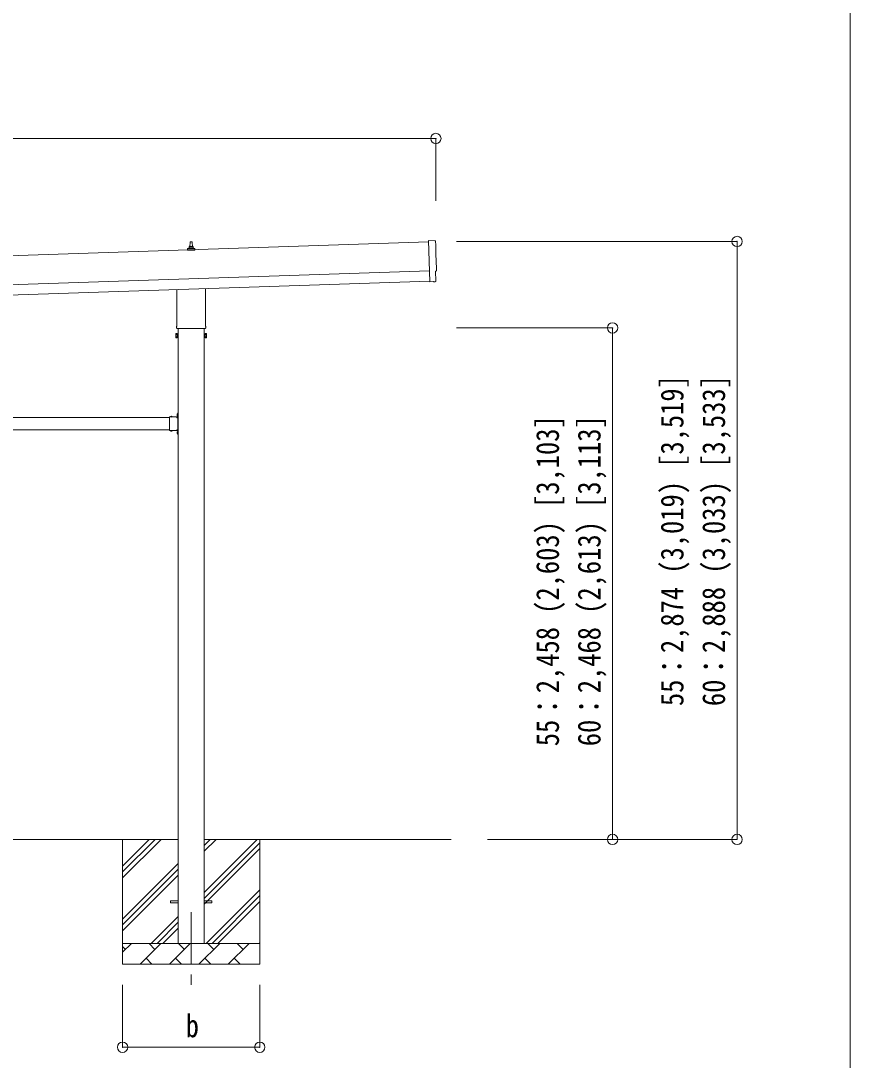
# Model space of a CAD drawing. Units: millimetres at full size, sheet at 1:50; details may follow other scales. Extents: x -14053 to 14053, y -9700 to 9700.
# Drawn here: x 9357 to 13347, y -293 to 4704 of the extents above; entities that cross this region are included whole.
import ezdxf
from ezdxf.enums import TextEntityAlignment as Align

# ---------------------------------------------------------------- set-up
doc = ezdxf.new("R2010")
doc.units = ezdxf.units.MM
doc.header["$LTSCALE"] = 50
doc.header["$PDMODE"] = 32
doc.header["$PDSIZE"] = 50
doc.linetypes.add('CHAIN1', pattern=[8, 5, -1, 1, -1])
doc.linetypes.add('USER8', pattern=[4, 3, -1])
for name, color, linetype, lineweight in [('0-2_建具', 4, 'Continuous', 9), ('0-3_階段', 7, 'CHAIN1', 9), ('0-4_設備', 4, 'Continuous', 9), ('0-8_外構', 6, 'Continuous', 9), ('F-0_ﾚｲﾔ240', 7, 'Continuous', 9)]:
    doc.layers.add(name, color=color, linetype=linetype, lineweight=lineweight)
doc.styles.add('ＭＳ ゴシック', font='')
doc.styles.get('ＭＳ ゴシック').set_extended_font_data('MS Gothic')

msp = doc.modelspace()

# ---------------------------------------------------------------- linework, layer by layer
at = {"layer": '0-2_建具'}
for p, q in [((11317.77, 3641.88), (5934.76, 3462.45)), ((10158.15, 3600.89), (10158.15, 3608.61)), ((10194.65, 3600.89), (10158.15, 3600.89)), ((10158.54, 3609.39), (10194.27, 3609.39)), ((10158.92, 3609.58), (10165.64, 3611.21)), ((10166.02, 3611.39), (10186.79, 3611.39)), ((10166.4, 3612.18), (10166.4, 3616.39)), ((10167.4, 3616.39), (10185.4, 3616.39)), ((10170.4, 3616.39), (10171.13, 3639.92)), ((10172.13, 3640.89), (10180.68, 3640.89)), ((10181.68, 3639.92), (10182.4, 3616.39)), ((10186.4, 3612.18), (10186.4, 3616.39)), ((10193.89, 3609.58), (10187.17, 3611.21)), ((10194.65, 3600.89), (10194.65, 3608.61)), ((5939.42, 3322.52), (11322.43, 3501.96)), ((5941.09, 3272.55), (11324.1, 3451.99)), ((11324.19, 3449.22), (11324.23, 3448.22)), ((11343.85, 3448.87), (11350.75, 3449.46)), ((10108.1, 3236.9), (10108.1, 3411.45)), ((10244.7, 3416.01), (10244.7, 3236.9)), ((10102.4, 3198.63), (10103.16, 3199.95)), ((10102.4, 3198.63), (10102.4, 3181.63)), ((10106.4, 3228.13), (10106.4, 3233.63)), ((10244.34, 3224.63), (10108.47, 3224.63)), ((10113.9, 3224.63), (10113.9, 268.8)), ((10238.9, 268.8), (10238.9, 3224.63)), ((10246.4, 3233.63), (10246.4, 3228.13)), ((10250.4, 3198.63), (10249.65, 3199.95)), ((10250.4, 3198.63), (10250.4, 3181.63)), ((10102.4, 3181.63), (10103.16, 3180.32)), ((10109.4, 3195.04), (10103.16, 3195.04)), ((10109.4, 3185.22), (10103.16, 3185.22)), ((10109.4, 3180.32), (10103.16, 3180.32)), ((10111.9, 3180.93), (10109.4, 3180.93)), ((10240.9, 3180.93), (10243.4, 3180.93)), ((10243.4, 3195.04), (10249.65, 3195.04)), ((10243.4, 3185.22), (10249.65, 3185.22)), ((10243.4, 3180.32), (10249.65, 3180.32)), ((10250.4, 3181.63), (10249.65, 3180.32)), ((10071.9, 2799.8), (10071.9, 2733.8)), ((10071.9, 2799.8), (10111.9, 2799.8)), ((10075, 2800.31), (10075, 2799.8)), ((10075, 2799.8), (10086.8, 2799.8)), ((10111.4, 2815.7), (10111.9, 2815.7)), ((10111.9, 2819.8), (10113.9, 2819.8)), ((10111.9, 2819.8), (10111.9, 2799.8)), ((10111.9, 2815.7), (10111.9, 2803.9)), ((10113.9, 2812.8), (10111.9, 2812.8)), ((10113.9, 2806.8), (10111.9, 2806.8)), ((10113.9, 2819.8), (10113.9, 2799.8)), ((7180.9, 2796.8), (10071.9, 2796.8)), ((10111.9, 2795.8), (10111.9, 2737.8)), ((7180.9, 2736.8), (10071.9, 2736.8)), ((10071.9, 2733.8), (10111.9, 2733.8)), ((10075, 2733.29), (10075, 2733.8)), ((10075, 2733.8), (10086.8, 2733.8)), ((10107.9, 2736.8), (10113.4, 2736.8)), ((10111.9, 2735.8), (10107.9, 2735.8)), ((10111.4, 2729.7), (10111.9, 2729.7)), ((10111.9, 2733.8), (10111.9, 2713.8)), ((10111.9, 2729.7), (10111.9, 2717.9)), ((10113.9, 2726.8), (10111.9, 2726.8)), ((10113.9, 2720.8), (10111.9, 2720.8)), ((10111.9, 2713.8), (10113.9, 2713.8)), ((10113.9, 2733.8), (10113.9, 2713.8)), ((10076.4, 473.3), (10113.9, 473.3)), ((10076.4, 464.3), (10076.4, 473.3)), ((10076.4, 464.3), (10113.9, 464.3)), ((10238.9, 473.3), (10276.4, 473.3)), ((10238.9, 464.3), (10276.4, 464.3)), ((10276.4, 464.3), (10276.4, 473.3))]:
    msp.add_line(p, q, dxfattribs=at)
for points in [[(11349.21, 3646.36), (11317.6, 3646.96), (11324.19, 3449.22)], [(11353.49, 3452.55), (11351.92, 3499.55), (11352.52, 3499.57)], [(11343.09, 3449.12), (11342.41, 3449.73), (11324.23, 3448.22)], [(10109.4, 3180.32), (10109.4, 3199.95), (10103.16, 3199.95)], [(10109.4, 3180.93), (10109.4, 3199.33), (10111.9, 3199.33)], [(10243.4, 3180.93), (10243.4, 3199.33), (10240.9, 3199.33)], [(10243.4, 3180.32), (10243.4, 3199.95), (10249.65, 3199.95)], [(10075, 2800.31), (10086.8, 2800.31), (10086.8, 2799.8)], [(10111.4, 2815.7), (10111.4, 2803.9), (10111.9, 2803.9)], [(10111.9, 2795.8), (10107.9, 2795.8), (10107.9, 2797.8), (10111.9, 2797.8)], [(10107.9, 2796.8), (10113.4, 2796.8), (10113.4, 2736.8)], [(10075, 2733.29), (10086.8, 2733.29), (10086.8, 2733.8)], [(10111.9, 2737.8), (10107.9, 2737.8), (10107.9, 2735.8)], [(10111.4, 2729.7), (10111.4, 2717.9), (10111.9, 2717.9)]]:
    msp.add_lwpolyline(points, dxfattribs=at)
for points in [[(10111.9, 3179.63), (10111.9, 3200.63), (10113.9, 3200.63), (10113.9, 3179.63)], [(10240.9, 3179.63), (10240.9, 3200.63), (10238.9, 3200.63), (10238.9, 3179.63)]]:
    msp.add_lwpolyline(points, close=True, dxfattribs=at)
at = {"layer": '0-2_建具', "linetype": 'USER8'}
for points in [[(10078.4, 2802.41), (10079.76, 2799.63), (10080.9, 2799.02)], [(10083.4, 2802.41), (10082.05, 2799.63), (10080.9, 2799.02)], [(10109.29, 2812.3), (10112.07, 2810.94), (10112.68, 2809.8)], [(10109.29, 2807.3), (10112.07, 2808.65), (10112.68, 2809.8)], [(10078.4, 2731.19), (10079.76, 2733.97), (10080.9, 2734.57)], [(10083.4, 2731.19), (10082.05, 2733.97), (10080.9, 2734.57)], [(10109.29, 2726.3), (10112.07, 2724.94), (10112.68, 2723.8)], [(10109.29, 2721.3), (10112.07, 2722.65), (10112.68, 2723.8)]]:
    msp.add_lwpolyline(points, dxfattribs=at)
at = {"layer": '0-2_建具'}
for centre, radius, start, end in [((10159.15, 3608.61), 1, 103.62699, 180), ((10165.4, 3612.18), 1, 283.62699, 0), ((10170.49, 3615.76), 4.13, 90, 171.17633), ((10167.4, 3615.39), 1, 90, 180), ((10172.13, 3639.89), 1, 90, 178.60509), ((10179.74, 3616.39), 4.83, 133.60282, 180), ((10173.07, 3616.39), 4.83, 0, 46.39718), ((10180.68, 3639.89), 1, 1.39491, 90), ((10182.32, 3615.76), 4.13, 8.82367, 90), ((10185.4, 3615.39), 1, 0, 90), ((10187.4, 3612.18), 1, 180, 256.37301), ((10193.65, 3608.61), 1, 0, 76.37301), ((10106.75, 3197.49), 4.34, 145.61575, 214.38425), ((10110.4, 3233.63), 4, 125.09963, 180), ((10110.4, 3228.13), 4, 180, 194.47751), ((10110.4, 3228.13), 4, 194.47751, 241.04498), ((10242.4, 3228.13), 4, 298.95502, 345.52249), ((10242.4, 3233.63), 4, 0, 54.90037), ((10242.4, 3228.13), 4, 345.52249, 0), ((10246.06, 3197.49), 4.34, 325.61575, 34.38425), ((10118.65, 3190.13), 16.24, 162.41205, 197.58795), ((10106.75, 3182.77), 4.34, 145.61575, 214.38425), ((10234.16, 3190.13), 16.24, 342.41205, 17.58795), ((10246.06, 3182.77), 4.34, 325.61575, 34.38425), ((10080.9, 2794.57), 8.23, 44.2189, 135.7811), ((10117.14, 2809.8), 8.23, 134.2189, 225.7811), ((10111.9, 2799.8), 2, 270, 0), ((10080.9, 2739.03), 8.23, 224.2189, 315.7811), ((10117.14, 2723.8), 8.23, 134.2189, 225.7811), ((10111.9, 2733.8), 2, 0, 90)]:
    msp.add_arc(centre, radius, start, end, dxfattribs=at)
for centre, major_axis, ratio, start_param, end_param in [((11349.15, 3643.37), (3, 0.1), 0.99863, 6.2683889, 7.8016218), ((16114.71, 3731.75), (-4760.73, -158.69), 0.99863, 6.2683889, 6.2976778), ((11352.38, 3503.97), (4.4, 0.15), 0.99863, 4.712389, 6.2976778), ((11343.76, 3449.87), (0.75, -0.666), 0.9974, 4.712389, 5.5252311), ((11350.49, 3452.46), (2.25, -2), 0.9974, 5.5252311, 7.0411395)]:
    msp.add_ellipse(centre, major_axis=major_axis, ratio=ratio, start_param=start_param, end_param=end_param, dxfattribs=at)
at = {"layer": '0-3_階段'}
msp.add_line((10176.4, 418.8), (10176.4, 69.8), dxfattribs=at)
at = {"layer": '0-4_設備', "color": 7}
for p, q in [((10113.9, 768.8), (7138.9, 768.8)), ((9846.4, 768.8), (9846.4, 168.8)), ((9846.4, 583.75), (10031.46, 768.8)), ((9846.4, 612.03), (10003.17, 768.8)), ((9846.4, 640.32), (9974.89, 768.8)), ((11427.28, 768.8), (10238.9, 768.8)), ((10238.9, 513.7), (10494, 768.8)), ((10238.9, 711.69), (10296.01, 768.8)), ((10238.9, 739.97), (10267.73, 768.8)), ((10238.9, 485.42), (10506.4, 752.92)), ((10506.4, 768.8), (10506.4, 168.8)), ((10238.9, 457.13), (10506.4, 724.63)), ((9846.4, 385.76), (10113.9, 653.26)), ((9846.4, 357.47), (10113.9, 624.97)), ((9846.4, 329.19), (10113.9, 596.69)), ((10248.56, 268.8), (10506.4, 526.64)), ((10276.85, 268.8), (10506.4, 498.36)), ((10305.13, 268.8), (10506.4, 470.07)), ((9984, 268.8), (10113.9, 398.7)), ((10012.29, 268.8), (10113.9, 370.42)), ((10040.57, 268.8), (10113.9, 342.13)), ((9846.4, 268.8), (10506.4, 268.8)), ((9846.4, 225.91), (9889.3, 268.8)), ((9860.74, 240.24), (9846.4, 254.58)), ((9930.72, 168.8), (10030.72, 268.8)), ((10002.17, 240.24), (9973.61, 268.8)), ((10072.14, 168.8), (10172.14, 268.8)), ((10143.59, 240.24), (10115.03, 268.8)), ((10213.56, 168.8), (10313.56, 268.8)), ((10285.01, 240.24), (10256.46, 268.8)), ((10354.98, 168.8), (10454.98, 268.8)), ((10426.43, 240.24), (10397.88, 268.8)), ((10503.12, 268.8), (10506.4, 272.08)), ((10506.4, 168.8), (9846.4, 168.8)), ((9959.27, 197.35), (9987.83, 168.8)), ((10100.69, 197.35), (10129.25, 168.8)), ((10242.12, 197.35), (10270.67, 168.8)), ((10383.54, 197.35), (10412.09, 168.8))]:
    msp.add_line(p, q, dxfattribs=at)
at = {"layer": '0-8_外構'}
for p, q in [((5903.76, 4137.77), (11353.43, 4137.77)), ((11353.43, 4137.77), (11353.43, 3837.77)), ((12802.43, 3642.91), (11452.43, 3642.91)), ((12802.43, 3642.91), (12802.43, 768.8)), ((12203.43, 3227.13), (11452.43, 3227.13)), ((12203.43, 3227.13), (12203.43, 768.8)), ((12203.43, 768.8), (11602.43, 768.8)), ((12802.43, 768.8), (11602.43, 768.8)), ((9846.4, -230.2), (9846.4, 69.8)), ((10506.4, -230.2), (10506.4, 69.8)), ((9846.4, -230.2), (10506.4, -230.2))]:
    msp.add_line(p, q, dxfattribs=at)
for p in [(11353.43, 4137.77), (12802.43, 3642.91), (12203.43, 3227.13), (12203.43, 768.8), (12802.43, 768.8), (9846.4, -230.2), (10506.4, -230.2)]:
    msp.add_point(p, dxfattribs=at)
at = {"layer": 'F-0_ﾚｲﾔ240', "color": 5, "lineweight": 5}
msp.add_line((13346.57, 9700), (13346.57, -9700), dxfattribs=at)

# ---------------------------------------------------------------- texts
at = {"layer": '0-8_外構', "color": 7, "style": 'ＭＳ ゴシック', "width": 0.85}
for s, p in [('55：2,874 (3,019) [3,519]', (12577.43, 1409.61)), ('60：2,888 (3,033) [3,533]', (12777.43, 1409.61)), ('55：2,458 (2,603) [3,103]', (11978.43, 1216.72)), ('60：2,468 (2,613) [3,113]', (12178.43, 1216.72))]:
    msp.add_text(s, height=110, rotation=90, dxfattribs=at).set_placement(p, align=Align.BOTTOM_LEFT)
msp.add_text('b', height=110, dxfattribs=at).set_placement((10150.15, -215.2), align=Align.BOTTOM_LEFT)

doc.saveas('drawing.dxf')
